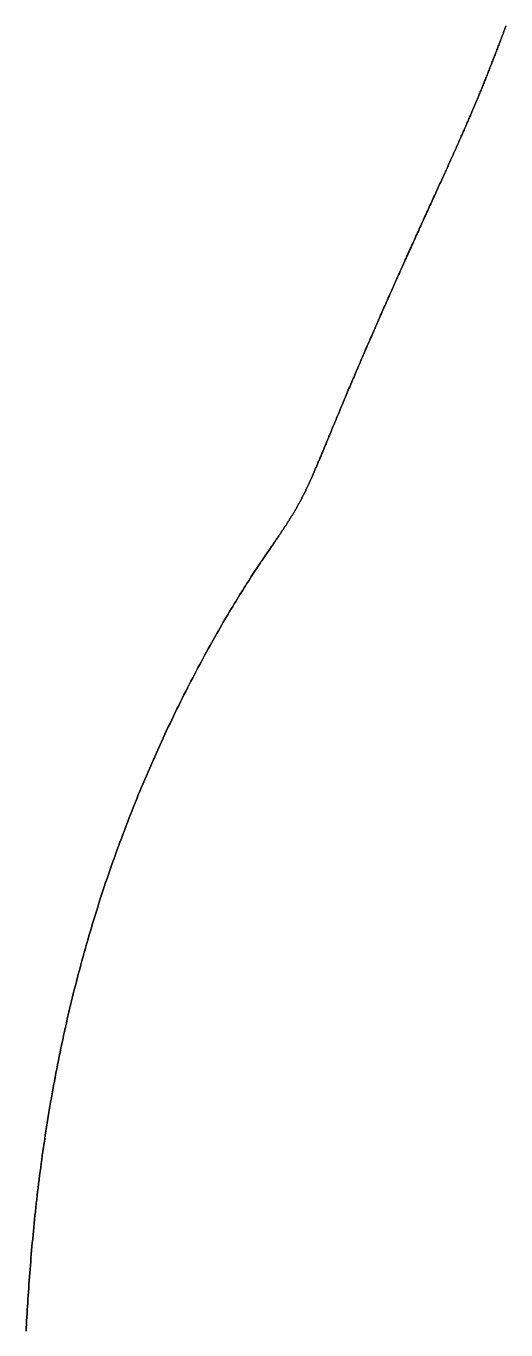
# Model space of a CAD drawing. Header units: inches. Extents: x 130170 to 284068, y 377793 to 804530.
# Drawn here: x 250264 to 250290.5, y 751131.3 to 751203.5 of the extents above; entities that cross this region are included whole.
import ezdxf

# ---------------------------------------------------------------- set-up
doc = ezdxf.new("R2010")
doc.units = ezdxf.units.IN
doc.header["$MEASUREMENT"] = 0
doc.layers.add('muni_il', color=7, linetype='Continuous')

msp = doc.modelspace()

# ---------------------------------------------------------------- linework, layer by layer
at = {"layer": 'muni_il'}
for points in [[(250290.546, 751203.496), (250290.519, 751203.423), (250290.492, 751203.351), (250290.465, 751203.279), (250290.438, 751203.207), (250290.411, 751203.136), (250290.385, 751203.065), (250290.358, 751202.994), (250290.332, 751202.923), (250290.306, 751202.854), (250290.279, 751202.784), (250290.253, 751202.714), (250290.227, 751202.645), (250290.201, 751202.576), (250290.175, 751202.508), (250290.149, 751202.439), (250290.124, 751202.371), (250290.098, 751202.304), (250290.072, 751202.236), (250290.046, 751202.169), (250290.021, 751202.102), (250289.995, 751202.035), (250289.97, 751201.968), (250289.944, 751201.902), (250289.919, 751201.836), (250289.893, 751201.77), (250289.868, 751201.704), (250289.843, 751201.638), (250289.817, 751201.573), (250289.792, 751201.507), (250289.767, 751201.442), (250289.741, 751201.377), (250289.716, 751201.312), (250289.691, 751201.248), (250289.665, 751201.183), (250289.64, 751201.119), (250289.615, 751201.054), (250289.589, 751200.99), (250289.564, 751200.926), (250289.539, 751200.862), (250289.513, 751200.798), (250289.488, 751200.734), (250289.462, 751200.67), (250289.437, 751200.606), (250289.411, 751200.542), (250289.386, 751200.479), (250289.36, 751200.415), (250289.334, 751200.351), (250289.309, 751200.288), (250289.283, 751200.224), (250289.257, 751200.16), (250289.231, 751200.097), (250289.205, 751200.033), (250289.179, 751199.969), (250289.153, 751199.906), (250289.127, 751199.842), (250289.1, 751199.778), (250289.074, 751199.714), (250289.048, 751199.65), (250289.021, 751199.586), (250288.994, 751199.522), (250288.968, 751199.458), (250288.941, 751199.394), (250288.914, 751199.33), (250288.887, 751199.265), (250288.86, 751199.201), (250288.833, 751199.136), (250288.805, 751199.071), (250288.778, 751199.006), (250288.75, 751198.941), (250288.722, 751198.876), (250288.695, 751198.81), (250288.667, 751198.745), (250288.638, 751198.679), (250288.61, 751198.613), (250288.582, 751198.547), (250288.553, 751198.48), (250288.525, 751198.414), (250288.496, 751198.347), (250288.467, 751198.28), (250288.438, 751198.213), (250288.409, 751198.146), (250288.379, 751198.078), (250288.35, 751198.01), (250288.32, 751197.942), (250288.29, 751197.873), (250288.26, 751197.805), (250288.23, 751197.736), (250288.199, 751197.667), (250288.169, 751197.597), (250288.138, 751197.527), (250288.107, 751197.457), (250288.076, 751197.387), (250288.045, 751197.316), (250288.013, 751197.245), (250287.982, 751197.174), (250287.95, 751197.102), (250287.918, 751197.03), (250287.885, 751196.957), (250287.853, 751196.885), (250287.82, 751196.812), (250287.788, 751196.738), (250287.755, 751196.664), (250287.721, 751196.59), (250287.688, 751196.516), (250287.654, 751196.441), (250287.621, 751196.366), (250287.587, 751196.29), (250287.552, 751196.214), (250287.518, 751196.137), (250287.483, 751196.06), (250287.448, 751195.983), (250287.413, 751195.906), (250287.378, 751195.827), (250287.342, 751195.749), (250287.307, 751195.67), (250287.271, 751195.591), (250287.235, 751195.511), (250287.198, 751195.431), (250287.162, 751195.35), (250287.125, 751195.269), (250287.088, 751195.187), (250287.051, 751195.105), (250287.013, 751195.023), (250286.975, 751194.94), (250286.937, 751194.857), (250286.899, 751194.773), (250286.861, 751194.689), (250286.822, 751194.604), (250286.783, 751194.519), (250286.745, 751194.433), (250286.705, 751194.347), (250286.666, 751194.261), (250286.626, 751194.174), (250286.586, 751194.086), (250286.546, 751193.998), (250286.506, 751193.91), (250286.465, 751193.821), (250286.425, 751193.732), (250286.384, 751193.642), (250286.343, 751193.552), (250286.301, 751193.461), (250286.26, 751193.37), (250286.218, 751193.279), (250286.176, 751193.187), (250286.134, 751193.094), (250286.092, 751193.001), (250286.049, 751192.908), (250286.006, 751192.814), (250285.963, 751192.72), (250285.92, 751192.625), (250285.877, 751192.53), (250285.833, 751192.434), (250285.79, 751192.338), (250285.746, 751192.242), (250285.702, 751192.145), (250285.658, 751192.048), (250285.613, 751191.95), (250285.569, 751191.852), (250285.524, 751191.753), (250285.479, 751191.655), (250285.434, 751191.555), (250285.389, 751191.456), (250285.344, 751191.356), (250285.298, 751191.255), (250285.253, 751191.155), (250285.207, 751191.054), (250285.161, 751190.952), (250285.115, 751190.851), (250285.069, 751190.748), (250285.023, 751190.646), (250284.977, 751190.543), (250284.93, 751190.44), (250284.884, 751190.337), (250284.837, 751190.234), (250284.79, 751190.13), (250284.744, 751190.026), (250284.697, 751189.921), (250284.65, 751189.817), (250284.603, 751189.712), (250284.556, 751189.607), (250284.509, 751189.502), (250284.462, 751189.396), (250284.414, 751189.29), (250284.367, 751189.185), (250284.32, 751189.079), (250284.273, 751188.973), (250284.225, 751188.866), (250284.178, 751188.76), (250284.131, 751188.654), (250284.083, 751188.547), (250284.036, 751188.44), (250283.989, 751188.334), (250283.941, 751188.227), (250283.894, 751188.12), (250283.847, 751188.013), (250283.8, 751187.906), (250283.752, 751187.799), (250283.705, 751187.693), (250283.658, 751187.586), (250283.611, 751187.479), (250283.564, 751187.373), (250283.518, 751187.266), (250283.471, 751187.159), (250283.424, 751187.053), (250283.378, 751186.947), (250283.331, 751186.841), (250283.285, 751186.735), (250283.239, 751186.629), (250283.193, 751186.523), (250283.147, 751186.418), (250283.101, 751186.313), (250283.055, 751186.208), (250283.01, 751186.103), (250282.965, 751185.998), (250282.919, 751185.894), (250282.874, 751185.79), (250282.83, 751185.687), (250282.785, 751185.583), (250282.741, 751185.481), (250282.696, 751185.378), (250282.652, 751185.276), (250282.609, 751185.174), (250282.565, 751185.073), (250282.522, 751184.971), (250282.479, 751184.871), (250282.436, 751184.771), (250282.393, 751184.671), (250282.351, 751184.572), (250282.308, 751184.473), (250282.266, 751184.375), (250282.225, 751184.277), (250282.183, 751184.18), (250282.142, 751184.083), (250282.101, 751183.987), (250282.061, 751183.892), (250282.021, 751183.797), (250281.981, 751183.702), (250281.941, 751183.608), (250281.902, 751183.515), (250281.863, 751183.423), (250281.824, 751183.331), (250281.785, 751183.239), (250281.747, 751183.149), (250281.709, 751183.059), (250281.672, 751182.97), (250281.635, 751182.881), (250281.598, 751182.793), (250281.561, 751182.706), (250281.525, 751182.619), (250281.489, 751182.533), (250281.453, 751182.448), (250281.418, 751182.364), (250281.383, 751182.28), (250281.349, 751182.197), (250281.314, 751182.115), (250281.281, 751182.034), (250281.247, 751181.953), (250281.214, 751181.873), (250281.181, 751181.794), (250281.148, 751181.716), (250281.116, 751181.638), (250281.084, 751181.561), (250281.053, 751181.485), (250281.021, 751181.41), (250280.99, 751181.335), (250280.96, 751181.262), (250280.93, 751181.189), (250280.9, 751181.116), (250280.87, 751181.045), (250280.841, 751180.974), (250280.812, 751180.905), (250280.783, 751180.835), (250280.755, 751180.767), (250280.727, 751180.699), (250280.7, 751180.633), (250280.672, 751180.567), (250280.645, 751180.501), (250280.619, 751180.437), (250280.592, 751180.373), (250280.566, 751180.31), (250280.54, 751180.248), (250280.515, 751180.186), (250280.489, 751180.125), (250280.464, 751180.065), (250280.44, 751180.006), (250280.415, 751179.947), (250280.391, 751179.889), (250280.367, 751179.832), (250280.344, 751179.775), (250280.32, 751179.72), (250280.297, 751179.664), (250280.274, 751179.61), (250280.252, 751179.556), (250280.229, 751179.502), (250280.207, 751179.45), (250280.185, 751179.398), (250280.163, 751179.347), (250280.142, 751179.296), (250280.121, 751179.246), (250280.1, 751179.196), (250280.079, 751179.147), (250280.058, 751179.099), (250280.038, 751179.051), (250280.017, 751179.003), (250279.997, 751178.956), (250279.977, 751178.91), (250279.957, 751178.864), (250279.938, 751178.819), (250279.918, 751178.774), (250279.899, 751178.73), (250279.88, 751178.686), (250279.861, 751178.643), (250279.842, 751178.6), (250279.823, 751178.558), (250279.804, 751178.516), (250279.786, 751178.474), (250279.767, 751178.433), (250279.749, 751178.392), (250279.731, 751178.352), (250279.713, 751178.312), (250279.695, 751178.272), (250279.677, 751178.233), (250279.659, 751178.194), (250279.641, 751178.156), (250279.623, 751178.118), (250279.606, 751178.08), (250279.588, 751178.042), (250279.571, 751178.005), (250279.553, 751177.968), (250279.536, 751177.931), (250279.519, 751177.895), (250279.501, 751177.859), (250279.484, 751177.823), (250279.467, 751177.788), (250279.45, 751177.752), (250279.433, 751177.717), (250279.416, 751177.682), (250279.399, 751177.648), (250279.382, 751177.613), (250279.365, 751177.579), (250279.348, 751177.545), (250279.331, 751177.511), (250279.314, 751177.478), (250279.297, 751177.445), (250279.28, 751177.411), (250279.263, 751177.378), (250279.246, 751177.345), (250279.229, 751177.313), (250279.211, 751177.28), (250279.194, 751177.248), (250279.177, 751177.215), (250279.16, 751177.183), (250279.143, 751177.151), (250279.126, 751177.119), (250279.109, 751177.087), (250279.091, 751177.056), (250279.074, 751177.024), (250279.057, 751176.992), (250279.039, 751176.961), (250279.022, 751176.929), (250279.004, 751176.898), (250278.987, 751176.867), (250278.969, 751176.836), (250278.951, 751176.804), (250278.934, 751176.773), (250278.916, 751176.742), (250278.898, 751176.711), (250278.88, 751176.68), (250278.862, 751176.649), (250278.843, 751176.617), (250278.825, 751176.586), (250278.806, 751176.555), (250278.788, 751176.524), (250278.769, 751176.492), (250278.75, 751176.461), (250278.731, 751176.43), (250278.712, 751176.398), (250278.692, 751176.366), (250278.673, 751176.335), (250278.653, 751176.303), (250278.633, 751176.271), (250278.613, 751176.239), (250278.593, 751176.206), (250278.573, 751176.174), (250278.552, 751176.141), (250278.531, 751176.108), (250278.51, 751176.075), (250278.489, 751176.042), (250278.467, 751176.008), (250278.446, 751175.974), (250278.424, 751175.94), (250278.401, 751175.906), (250278.379, 751175.871), (250278.356, 751175.836), (250278.333, 751175.801), (250278.31, 751175.765), (250278.286, 751175.729), (250278.262, 751175.693), (250278.237, 751175.656), (250278.213, 751175.619), (250278.188, 751175.581), (250278.163, 751175.543), (250278.137, 751175.505), (250278.111, 751175.466), (250278.085, 751175.427), (250278.058, 751175.387), (250278.031, 751175.347), (250278.003, 751175.306), (250277.976, 751175.265), (250277.948, 751175.223), (250277.919, 751175.181), (250277.89, 751175.138), (250277.861, 751175.095), (250277.831, 751175.051), (250277.801, 751175.007), (250277.77, 751174.962), (250277.74, 751174.916), (250277.708, 751174.87), (250277.677, 751174.824), (250277.645, 751174.777), (250277.612, 751174.729), (250277.579, 751174.681), (250277.546, 751174.632), (250277.512, 751174.583), (250277.478, 751174.533), (250277.444, 751174.482), (250277.409, 751174.431), (250277.373, 751174.38), (250277.338, 751174.327), (250277.301, 751174.274), (250277.265, 751174.221), (250277.228, 751174.167), (250277.19, 751174.112), (250277.152, 751174.056), (250277.114, 751174), (250277.075, 751173.943), (250277.035, 751173.885), (250276.995, 751173.827), (250276.955, 751173.767), (250276.46, 751173.018), (250276.333, 751172.822), (250276.267, 751172.718), (250276.199, 751172.612), (250276.129, 751172.501), (250276.057, 751172.388), (250275.984, 751172.271), (250275.909, 751172.152), (250275.832, 751172.029), (250275.754, 751171.903), (250275.675, 751171.774), (250275.595, 751171.642), (250275.513, 751171.508), (250275.43, 751171.37), (250275.346, 751171.23), (250275.26, 751171.088), (250275.174, 751170.943), (250275.087, 751170.795), (250274.999, 751170.645), (250274.91, 751170.493), (250274.82, 751170.338), (250274.73, 751170.181), (250274.639, 751170.022), (250274.547, 751169.861), (250274.454, 751169.698), (250274.361, 751169.533), (250274.268, 751169.366), (250274.174, 751169.197), (250274.079, 751169.026), (250273.985, 751168.854), (250273.889, 751168.679), (250273.794, 751168.503), (250273.698, 751168.326), (250273.602, 751168.146), (250273.506, 751167.966), (250273.409, 751167.783), (250273.313, 751167.6), (250273.216, 751167.414), (250273.12, 751167.228), (250273.023, 751167.04), (250272.926, 751166.851), (250272.829, 751166.66), (250272.732, 751166.468), (250272.635, 751166.275), (250272.539, 751166.081), (250272.442, 751165.886), (250272.346, 751165.69), (250272.25, 751165.492), (250272.154, 751165.294), (250272.058, 751165.094), (250271.962, 751164.894), (250271.867, 751164.692), (250271.771, 751164.49), (250271.677, 751164.287), (250271.582, 751164.083), (250271.488, 751163.878), (250271.394, 751163.672), (250271.3, 751163.465), (250271.207, 751163.258), (250271.114, 751163.049), (250271.021, 751162.84), (250270.929, 751162.63), (250270.837, 751162.42), (250270.746, 751162.209), (250270.655, 751161.997), (250270.565, 751161.785), (250270.475, 751161.572), (250270.385, 751161.358), (250270.296, 751161.143), (250270.207, 751160.929), (250270.119, 751160.713), (250270.032, 751160.497), (250269.945, 751160.28), (250269.859, 751160.063), (250269.772, 751159.845), (250269.687, 751159.627), (250269.602, 751159.408), (250269.518, 751159.189), (250269.434, 751158.97), (250269.351, 751158.75), (250269.269, 751158.529), (250269.187, 751158.308), (250269.105, 751158.087), (250269.025, 751157.865), (250268.945, 751157.642), (250268.865, 751157.42), (250268.786, 751157.197), (250268.708, 751156.973), (250268.63, 751156.75), (250268.553, 751156.526), (250268.477, 751156.301), (250268.401, 751156.076), (250268.326, 751155.851), (250268.252, 751155.626), (250268.178, 751155.4), (250268.105, 751155.174), (250268.032, 751154.948), (250267.96, 751154.721), (250267.889, 751154.494), (250267.819, 751154.267), (250267.749, 751154.04), (250267.68, 751153.812), (250267.611, 751153.584), (250267.543, 751153.356), (250267.476, 751153.128), (250267.41, 751152.9), (250267.344, 751152.671), (250267.279, 751152.442), (250267.215, 751152.213), (250267.151, 751151.984), (250267.088, 751151.755), (250267.026, 751151.525), (250266.964, 751151.295), (250266.903, 751151.066), (250266.843, 751150.836), (250266.784, 751150.606), (250266.725, 751150.375), (250266.667, 751150.145), (250266.609, 751149.915), (250266.552, 751149.684), (250266.496, 751149.454), (250266.441, 751149.223), (250266.386, 751148.993), (250266.332, 751148.762), (250266.279, 751148.531), (250266.226, 751148.301), (250266.175, 751148.07), (250266.123, 751147.839), (250266.073, 751147.609), (250266.023, 751147.378), (250265.974, 751147.147), (250265.925, 751146.917), (250265.878, 751146.686), (250265.83, 751146.456), (250265.784, 751146.226), (250265.738, 751145.995), (250265.693, 751145.765), (250265.649, 751145.535), (250265.605, 751145.305), (250265.562, 751145.076), (250265.519, 751144.846), (250265.478, 751144.616), (250265.437, 751144.387), (250265.396, 751144.158), (250265.356, 751143.929), (250265.317, 751143.701), (250265.279, 751143.472), (250265.241, 751143.244), (250265.204, 751143.016), (250265.167, 751142.788), (250265.131, 751142.561), (250265.096, 751142.334), (250265.061, 751142.107), (250265.027, 751141.88), (250264.993, 751141.654), (250264.961, 751141.429), (250264.928, 751141.203), (250264.897, 751140.978), (250264.866, 751140.753), (250264.835, 751140.529), (250264.805, 751140.305), (250264.776, 751140.082), (250264.747, 751139.859), (250264.719, 751139.636), (250264.692, 751139.414), (250264.665, 751139.192), (250264.638, 751138.971), (250264.612, 751138.75), (250264.587, 751138.53), (250264.562, 751138.31), (250264.538, 751138.091), (250264.514, 751137.873), (250264.491, 751137.655), (250264.468, 751137.438), (250264.446, 751137.221), (250264.425, 751137.004), (250264.403, 751136.789), (250264.383, 751136.574), (250264.363, 751136.36), (250264.343, 751136.146), (250264.324, 751135.933), (250264.305, 751135.721), (250264.287, 751135.509), (250264.269, 751135.298), (250264.252, 751135.088), (250264.235, 751134.878), (250264.218, 751134.669), (250264.202, 751134.461), (250264.186, 751134.254), (250264.171, 751134.047), (250264.157, 751133.842), (250264.142, 751133.637), (250264.128, 751133.433), (250264.115, 751133.229), (250264.101, 751133.026), (250264.088, 751132.825), (250264.076, 751132.624), (250264.064, 751132.423), (250264.052, 751132.224), (250264.041, 751132.026), (250264.03, 751131.828), (250264.019, 751131.631), (250264.008, 751131.436), (250263.998, 751131.241)], [(250263.998, 751131.241), (250264.008, 751131.436), (250264.019, 751131.631), (250264.03, 751131.828), (250264.041, 751132.026), (250264.052, 751132.224), (250264.064, 751132.423), (250264.076, 751132.624), (250264.088, 751132.825), (250264.101, 751133.026), (250264.115, 751133.229), (250264.128, 751133.433), (250264.142, 751133.637), (250264.157, 751133.842), (250264.171, 751134.047), (250264.186, 751134.254), (250264.202, 751134.461), (250264.218, 751134.669), (250264.235, 751134.878), (250264.252, 751135.088), (250264.269, 751135.298), (250264.287, 751135.509), (250264.305, 751135.721), (250264.324, 751135.933), (250264.343, 751136.146), (250264.363, 751136.36), (250264.383, 751136.574), (250264.403, 751136.789), (250264.425, 751137.004), (250264.446, 751137.221), (250264.468, 751137.438), (250264.491, 751137.655), (250264.514, 751137.873), (250264.538, 751138.091), (250264.562, 751138.31), (250264.587, 751138.53), (250264.612, 751138.75), (250264.638, 751138.971), (250264.665, 751139.192), (250264.692, 751139.414), (250264.719, 751139.636), (250264.747, 751139.859), (250264.776, 751140.082), (250264.805, 751140.305), (250264.835, 751140.529), (250264.866, 751140.753), (250264.897, 751140.978), (250264.928, 751141.203), (250264.961, 751141.429), (250264.993, 751141.654), (250265.027, 751141.88), (250265.061, 751142.107), (250265.096, 751142.334), (250265.131, 751142.561), (250265.167, 751142.788), (250265.204, 751143.016), (250265.241, 751143.244), (250265.279, 751143.472), (250265.317, 751143.701), (250265.356, 751143.929), (250265.396, 751144.158), (250265.437, 751144.387), (250265.478, 751144.616), (250265.519, 751144.846), (250265.562, 751145.076), (250265.605, 751145.305), (250265.649, 751145.535), (250265.693, 751145.765), (250265.738, 751145.995), (250265.784, 751146.226), (250265.83, 751146.456), (250265.878, 751146.686), (250265.925, 751146.917), (250265.974, 751147.147), (250266.023, 751147.378), (250266.073, 751147.609), (250266.123, 751147.839), (250266.175, 751148.07), (250266.226, 751148.301), (250266.279, 751148.531), (250266.332, 751148.762), (250266.386, 751148.993), (250266.441, 751149.223), (250266.496, 751149.454), (250266.552, 751149.684), (250266.609, 751149.915), (250266.667, 751150.145), (250266.725, 751150.375), (250266.784, 751150.606), (250266.843, 751150.836), (250266.903, 751151.066), (250266.964, 751151.295), (250267.026, 751151.525), (250267.088, 751151.755), (250267.151, 751151.984), (250267.215, 751152.213), (250267.279, 751152.442), (250267.344, 751152.671), (250267.41, 751152.9), (250267.476, 751153.128), (250267.543, 751153.356), (250267.611, 751153.584), (250267.68, 751153.812), (250267.749, 751154.04), (250267.819, 751154.267), (250267.889, 751154.494), (250267.96, 751154.721), (250268.032, 751154.948), (250268.105, 751155.174), (250268.178, 751155.4), (250268.252, 751155.626), (250268.326, 751155.851), (250268.401, 751156.076), (250268.477, 751156.301), (250268.553, 751156.526), (250268.63, 751156.75), (250268.708, 751156.973), (250268.786, 751157.197), (250268.865, 751157.42), (250268.945, 751157.642), (250269.025, 751157.865), (250269.105, 751158.087), (250269.187, 751158.308), (250269.269, 751158.529), (250269.351, 751158.75), (250269.434, 751158.97), (250269.518, 751159.189), (250269.602, 751159.408), (250269.687, 751159.627), (250269.772, 751159.845), (250269.859, 751160.063), (250269.945, 751160.28), (250270.032, 751160.497), (250270.119, 751160.713), (250270.207, 751160.929), (250270.296, 751161.143), (250270.385, 751161.358), (250270.475, 751161.572), (250270.565, 751161.785), (250270.655, 751161.997), (250270.746, 751162.209), (250270.837, 751162.42), (250270.929, 751162.63), (250271.021, 751162.84), (250271.114, 751163.049), (250271.207, 751163.258), (250271.3, 751163.465), (250271.394, 751163.672), (250271.488, 751163.878), (250271.582, 751164.083), (250271.677, 751164.287), (250271.771, 751164.49), (250271.867, 751164.692), (250271.962, 751164.894), (250272.058, 751165.094), (250272.154, 751165.294), (250272.25, 751165.492), (250272.346, 751165.69), (250272.442, 751165.886), (250272.539, 751166.081), (250272.635, 751166.275), (250272.732, 751166.468), (250272.829, 751166.66), (250272.926, 751166.851), (250273.023, 751167.04), (250273.12, 751167.228), (250273.216, 751167.414), (250273.313, 751167.6), (250273.409, 751167.783), (250273.506, 751167.966), (250273.602, 751168.146), (250273.698, 751168.326), (250273.794, 751168.503), (250273.889, 751168.679), (250273.985, 751168.854), (250274.079, 751169.026), (250274.174, 751169.197), (250274.268, 751169.366), (250274.361, 751169.533), (250274.454, 751169.698), (250274.547, 751169.861), (250274.639, 751170.022), (250274.73, 751170.181), (250274.82, 751170.338), (250274.91, 751170.493), (250274.999, 751170.645), (250275.087, 751170.795), (250275.174, 751170.943), (250275.26, 751171.088), (250275.346, 751171.23), (250275.43, 751171.37), (250275.513, 751171.508), (250275.595, 751171.642), (250275.675, 751171.774), (250275.754, 751171.903), (250275.832, 751172.029), (250275.909, 751172.152), (250275.984, 751172.271), (250276.057, 751172.388), (250276.129, 751172.501), (250276.199, 751172.612), (250276.267, 751172.718), (250276.333, 751172.822), (250276.46, 751173.018), (250276.955, 751173.767), (250276.995, 751173.827), (250277.035, 751173.885), (250277.075, 751173.943), (250277.114, 751174), (250277.152, 751174.056), (250277.19, 751174.112), (250277.228, 751174.167), (250277.265, 751174.221), (250277.301, 751174.274), (250277.338, 751174.327), (250277.373, 751174.38), (250277.409, 751174.431), (250277.444, 751174.482), (250277.478, 751174.533), (250277.512, 751174.583), (250277.546, 751174.632), (250277.579, 751174.681), (250277.612, 751174.729), (250277.645, 751174.777), (250277.677, 751174.824), (250277.708, 751174.87), (250277.74, 751174.916), (250277.77, 751174.962), (250277.801, 751175.007), (250277.831, 751175.051), (250277.861, 751175.095), (250277.89, 751175.138), (250277.919, 751175.181), (250277.948, 751175.223), (250277.976, 751175.265), (250278.003, 751175.306), (250278.031, 751175.347), (250278.058, 751175.387), (250278.085, 751175.427), (250278.111, 751175.466), (250278.137, 751175.505), (250278.163, 751175.543), (250278.188, 751175.581), (250278.213, 751175.619), (250278.237, 751175.656), (250278.262, 751175.693), (250278.286, 751175.729), (250278.31, 751175.765), (250278.333, 751175.801), (250278.356, 751175.836), (250278.379, 751175.871), (250278.401, 751175.906), (250278.424, 751175.94), (250278.446, 751175.974), (250278.467, 751176.008), (250278.489, 751176.042), (250278.51, 751176.075), (250278.531, 751176.108), (250278.552, 751176.141), (250278.573, 751176.174), (250278.593, 751176.206), (250278.613, 751176.239), (250278.633, 751176.271), (250278.653, 751176.303), (250278.673, 751176.335), (250278.692, 751176.366), (250278.712, 751176.398), (250278.731, 751176.43), (250278.75, 751176.461), (250278.769, 751176.492), (250278.788, 751176.524), (250278.806, 751176.555), (250278.825, 751176.586), (250278.843, 751176.617), (250278.862, 751176.649), (250278.88, 751176.68), (250278.898, 751176.711), (250278.916, 751176.742), (250278.934, 751176.773), (250278.951, 751176.804), (250278.969, 751176.836), (250278.987, 751176.867), (250279.004, 751176.898), (250279.022, 751176.929), (250279.039, 751176.961), (250279.057, 751176.992), (250279.074, 751177.024), (250279.091, 751177.056), (250279.109, 751177.087), (250279.126, 751177.119), (250279.143, 751177.151), (250279.16, 751177.183), (250279.177, 751177.215), (250279.194, 751177.248), (250279.211, 751177.28), (250279.229, 751177.313), (250279.246, 751177.345), (250279.263, 751177.378), (250279.28, 751177.411), (250279.297, 751177.445), (250279.314, 751177.478), (250279.331, 751177.511), (250279.348, 751177.545), (250279.365, 751177.579), (250279.382, 751177.613), (250279.399, 751177.648), (250279.416, 751177.682), (250279.433, 751177.717), (250279.45, 751177.752), (250279.467, 751177.788), (250279.484, 751177.823), (250279.501, 751177.859), (250279.519, 751177.895), (250279.536, 751177.931), (250279.553, 751177.968), (250279.571, 751178.005), (250279.588, 751178.042), (250279.606, 751178.08), (250279.623, 751178.118), (250279.641, 751178.156), (250279.659, 751178.194), (250279.677, 751178.233), (250279.695, 751178.272), (250279.713, 751178.312), (250279.731, 751178.352), (250279.749, 751178.392), (250279.767, 751178.433), (250279.786, 751178.474), (250279.804, 751178.516), (250279.823, 751178.558), (250279.842, 751178.6), (250279.861, 751178.643), (250279.88, 751178.686), (250279.899, 751178.73), (250279.918, 751178.774), (250279.938, 751178.819), (250279.957, 751178.864), (250279.977, 751178.91), (250279.997, 751178.956), (250280.017, 751179.003), (250280.038, 751179.051), (250280.058, 751179.099), (250280.079, 751179.147), (250280.1, 751179.196), (250280.121, 751179.246), (250280.142, 751179.296), (250280.163, 751179.347), (250280.185, 751179.398), (250280.207, 751179.45), (250280.229, 751179.502), (250280.252, 751179.556), (250280.274, 751179.61), (250280.297, 751179.664), (250280.32, 751179.72), (250280.344, 751179.775), (250280.367, 751179.832), (250280.391, 751179.889), (250280.415, 751179.947), (250280.44, 751180.006), (250280.464, 751180.065), (250280.489, 751180.125), (250280.515, 751180.186), (250280.54, 751180.248), (250280.566, 751180.31), (250280.592, 751180.373), (250280.619, 751180.437), (250280.645, 751180.501), (250280.672, 751180.567), (250280.7, 751180.633), (250280.727, 751180.699), (250280.755, 751180.767), (250280.783, 751180.835), (250280.812, 751180.905), (250280.841, 751180.974), (250280.87, 751181.045), (250280.9, 751181.116), (250280.93, 751181.189), (250280.96, 751181.262), (250280.99, 751181.335), (250281.021, 751181.41), (250281.053, 751181.485), (250281.084, 751181.561), (250281.116, 751181.638), (250281.148, 751181.716), (250281.181, 751181.794), (250281.214, 751181.873), (250281.247, 751181.953), (250281.281, 751182.034), (250281.314, 751182.115), (250281.349, 751182.197), (250281.383, 751182.28), (250281.418, 751182.364), (250281.453, 751182.448), (250281.489, 751182.533), (250281.525, 751182.619), (250281.561, 751182.706), (250281.598, 751182.793), (250281.635, 751182.881), (250281.672, 751182.97), (250281.709, 751183.059), (250281.747, 751183.149), (250281.785, 751183.239), (250281.824, 751183.331), (250281.863, 751183.423), (250281.902, 751183.515), (250281.941, 751183.608), (250281.981, 751183.702), (250282.021, 751183.797), (250282.061, 751183.892), (250282.101, 751183.987), (250282.142, 751184.083), (250282.183, 751184.18), (250282.225, 751184.277), (250282.266, 751184.375), (250282.308, 751184.473), (250282.351, 751184.572), (250282.393, 751184.671), (250282.436, 751184.771), (250282.479, 751184.871), (250282.522, 751184.971), (250282.565, 751185.073), (250282.609, 751185.174), (250282.652, 751185.276), (250282.696, 751185.378), (250282.741, 751185.481), (250282.785, 751185.583), (250282.83, 751185.687), (250282.874, 751185.79), (250282.919, 751185.894), (250282.965, 751185.998), (250283.01, 751186.103), (250283.055, 751186.208), (250283.101, 751186.313), (250283.147, 751186.418), (250283.193, 751186.523), (250283.239, 751186.629), (250283.285, 751186.735), (250283.331, 751186.841), (250283.378, 751186.947), (250283.424, 751187.053), (250283.471, 751187.159), (250283.518, 751187.266), (250283.564, 751187.373), (250283.611, 751187.479), (250283.658, 751187.586), (250283.705, 751187.693), (250283.752, 751187.799), (250283.8, 751187.906), (250283.847, 751188.013), (250283.894, 751188.12), (250283.941, 751188.227), (250283.989, 751188.334), (250284.036, 751188.44), (250284.083, 751188.547), (250284.131, 751188.654), (250284.178, 751188.76), (250284.225, 751188.866), (250284.273, 751188.973), (250284.32, 751189.079), (250284.367, 751189.185), (250284.414, 751189.29), (250284.462, 751189.396), (250284.509, 751189.502), (250284.556, 751189.607), (250284.603, 751189.712), (250284.65, 751189.817), (250284.697, 751189.921), (250284.744, 751190.026), (250284.79, 751190.13), (250284.837, 751190.234), (250284.884, 751190.337), (250284.93, 751190.44), (250284.977, 751190.543), (250285.023, 751190.646), (250285.069, 751190.748), (250285.115, 751190.851), (250285.161, 751190.952), (250285.207, 751191.054), (250285.253, 751191.155), (250285.298, 751191.255), (250285.344, 751191.356), (250285.389, 751191.456), (250285.434, 751191.555), (250285.479, 751191.655), (250285.524, 751191.753), (250285.569, 751191.852), (250285.613, 751191.95), (250285.658, 751192.048), (250285.702, 751192.145), (250285.746, 751192.242), (250285.79, 751192.338), (250285.833, 751192.434), (250285.877, 751192.53), (250285.92, 751192.625), (250285.963, 751192.72), (250286.006, 751192.814), (250286.049, 751192.908), (250286.092, 751193.001), (250286.134, 751193.094), (250286.176, 751193.187), (250286.218, 751193.279), (250286.26, 751193.37), (250286.301, 751193.461), (250286.343, 751193.552), (250286.384, 751193.642), (250286.425, 751193.732), (250286.465, 751193.821), (250286.506, 751193.91), (250286.546, 751193.998), (250286.586, 751194.086), (250286.626, 751194.174), (250286.666, 751194.261), (250286.705, 751194.347), (250286.745, 751194.433), (250286.783, 751194.519), (250286.822, 751194.604), (250286.861, 751194.689), (250286.899, 751194.773), (250286.937, 751194.857), (250286.975, 751194.94), (250287.013, 751195.023), (250287.051, 751195.105), (250287.088, 751195.187), (250287.125, 751195.269), (250287.162, 751195.35), (250287.198, 751195.431), (250287.235, 751195.511), (250287.271, 751195.591), (250287.307, 751195.67), (250287.342, 751195.749), (250287.378, 751195.827), (250287.413, 751195.906), (250287.448, 751195.983), (250287.483, 751196.06), (250287.518, 751196.137), (250287.552, 751196.214), (250287.587, 751196.29), (250287.621, 751196.366), (250287.654, 751196.441), (250287.688, 751196.516), (250287.721, 751196.59), (250287.755, 751196.664), (250287.788, 751196.738), (250287.82, 751196.812), (250287.853, 751196.885), (250287.885, 751196.957), (250287.918, 751197.03), (250287.95, 751197.102), (250287.982, 751197.174), (250288.013, 751197.245), (250288.045, 751197.316), (250288.076, 751197.387), (250288.107, 751197.457), (250288.138, 751197.527), (250288.169, 751197.597), (250288.199, 751197.667), (250288.23, 751197.736), (250288.26, 751197.805), (250288.29, 751197.873), (250288.32, 751197.942), (250288.35, 751198.01), (250288.379, 751198.078), (250288.409, 751198.146), (250288.438, 751198.213), (250288.467, 751198.28), (250288.496, 751198.347), (250288.525, 751198.414), (250288.553, 751198.48), (250288.582, 751198.547), (250288.61, 751198.613), (250288.638, 751198.679), (250288.667, 751198.745), (250288.695, 751198.81), (250288.722, 751198.876), (250288.75, 751198.941), (250288.778, 751199.006), (250288.805, 751199.071), (250288.833, 751199.136), (250288.86, 751199.201), (250288.887, 751199.265), (250288.914, 751199.33), (250288.941, 751199.394), (250288.968, 751199.458), (250288.994, 751199.522), (250289.021, 751199.586), (250289.048, 751199.65), (250289.074, 751199.714), (250289.1, 751199.778), (250289.127, 751199.842), (250289.153, 751199.906), (250289.179, 751199.969), (250289.205, 751200.033), (250289.231, 751200.097), (250289.257, 751200.16), (250289.283, 751200.224), (250289.309, 751200.288), (250289.334, 751200.351), (250289.36, 751200.415), (250289.386, 751200.479), (250289.411, 751200.542), (250289.437, 751200.606), (250289.462, 751200.67), (250289.488, 751200.734), (250289.513, 751200.798), (250289.539, 751200.862), (250289.564, 751200.926), (250289.589, 751200.99), (250289.615, 751201.054), (250289.64, 751201.119), (250289.665, 751201.183), (250289.691, 751201.248), (250289.716, 751201.312), (250289.741, 751201.377), (250289.767, 751201.442), (250289.792, 751201.507), (250289.817, 751201.573), (250289.843, 751201.638), (250289.868, 751201.704), (250289.893, 751201.77), (250289.919, 751201.836), (250289.944, 751201.902), (250289.97, 751201.968), (250289.995, 751202.035), (250290.021, 751202.102), (250290.046, 751202.169), (250290.072, 751202.236), (250290.098, 751202.304), (250290.124, 751202.371), (250290.149, 751202.439), (250290.175, 751202.508), (250290.201, 751202.576), (250290.227, 751202.645), (250290.253, 751202.714), (250290.279, 751202.784), (250290.306, 751202.854), (250290.332, 751202.923), (250290.358, 751202.994), (250290.385, 751203.065), (250290.411, 751203.136), (250290.438, 751203.207), (250290.465, 751203.279), (250290.492, 751203.351), (250290.519, 751203.423), (250290.546, 751203.496)]]:
    msp.add_lwpolyline(points, dxfattribs=at)

doc.saveas('drawing.dxf')
